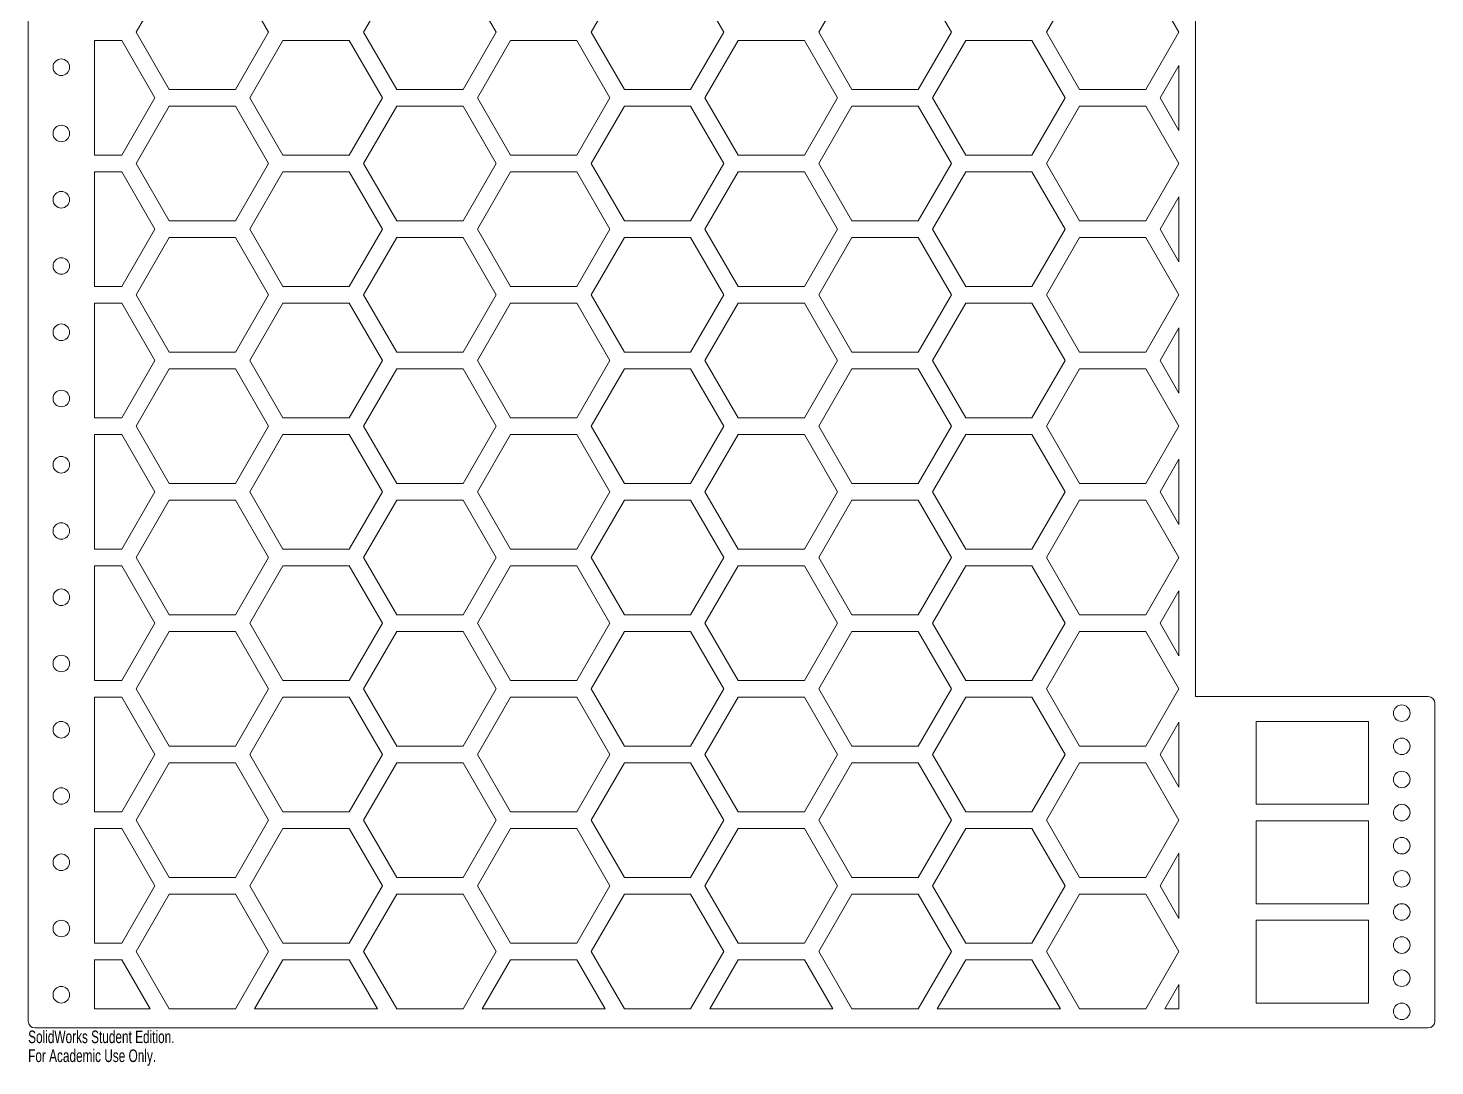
# Model space of a CAD drawing. Header units: inches. Extents: x -7.6 to 13.6, y -28 to 4.5.
# Drawn here: x -7.59 to 13.64, y -28.03 to -12.37 of the extents above; entities that cross this region are included whole.
import ezdxf

# ---------------------------------------------------------------- set-up
doc = ezdxf.new("R2010")
doc.units = ezdxf.units.IN
doc.header["$MEASUREMENT"] = 0
doc.styles.add('SLDTEXTSTYLE0', font='TXT', dxfattribs={"width": 0.7})

msp = doc.modelspace()

# ---------------------------------------------------------------- linework, layer by layer
at = {"color": 7, "linetype": 'Continuous', "lineweight": 15}
for p, q in [((-7.585, -27.357), (-7.585, 4.443)), ((10.025, -0.457), (10.025, -22.457)), ((-5.457, -11.563), (-5.957, -12.429)), ((-3.957, -12.429), (-4.457, -11.563)), ((-2.024, -11.563), (-2.524, -12.429)), ((-0.524, -12.429), (-1.024, -11.563)), ((1.409, -11.563), (0.909, -12.429)), ((2.909, -12.429), (2.409, -11.563)), ((4.842, -11.563), (4.342, -12.429)), ((6.342, -12.429), (5.842, -11.563)), ((8.275, -11.563), (7.775, -12.429)), ((9.775, -12.429), (9.275, -11.563)), ((-5.957, -12.429), (-5.457, -13.295)), ((-4.457, -13.295), (-3.957, -12.429)), ((-2.524, -12.429), (-2.024, -13.295)), ((-1.024, -13.295), (-0.524, -12.429)), ((0.909, -12.429), (1.409, -13.295)), ((2.409, -13.295), (2.909, -12.429)), ((4.342, -12.429), (4.842, -13.295)), ((5.842, -13.295), (6.342, -12.429)), ((7.775, -12.429), (8.275, -13.295)), ((9.275, -13.295), (9.775, -12.429)), ((-6.174, -12.554), (-6.585, -12.554)), ((-6.585, -14.286), (-6.585, -12.554)), ((-5.674, -13.42), (-6.174, -12.554)), ((-3.741, -12.554), (-4.241, -13.42)), ((-2.741, -12.554), (-3.741, -12.554)), ((-2.241, -13.42), (-2.741, -12.554)), ((-0.308, -12.554), (-0.808, -13.42)), ((0.692, -12.554), (-0.308, -12.554)), ((1.192, -13.42), (0.692, -12.554)), ((3.125, -12.554), (2.625, -13.42)), ((4.125, -12.554), (3.125, -12.554)), ((4.625, -13.42), (4.125, -12.554)), ((6.558, -12.554), (6.058, -13.42)), ((7.558, -12.554), (6.558, -12.554)), ((8.058, -13.42), (7.558, -12.554)), ((9.775, -12.929), (9.491, -13.42)), ((9.775, -13.911), (9.775, -12.929)), ((-5.457, -13.295), (-4.457, -13.295)), ((-2.024, -13.295), (-1.024, -13.295)), ((1.409, -13.295), (2.409, -13.295)), ((4.842, -13.295), (5.842, -13.295)), ((8.275, -13.295), (9.275, -13.295)), ((-6.174, -14.286), (-5.674, -13.42)), ((-5.457, -13.545), (-5.957, -14.411)), ((-4.457, -13.545), (-5.457, -13.545)), ((-3.957, -14.411), (-4.457, -13.545)), ((-4.241, -13.42), (-3.741, -14.286)), ((-2.741, -14.286), (-2.241, -13.42)), ((-2.024, -13.545), (-2.524, -14.411)), ((-1.024, -13.545), (-2.024, -13.545)), ((-0.524, -14.411), (-1.024, -13.545)), ((-0.808, -13.42), (-0.308, -14.286)), ((0.692, -14.286), (1.192, -13.42)), ((1.409, -13.545), (0.909, -14.411)), ((2.409, -13.545), (1.409, -13.545)), ((2.909, -14.411), (2.409, -13.545)), ((2.625, -13.42), (3.125, -14.286)), ((4.125, -14.286), (4.625, -13.42)), ((4.842, -13.545), (4.342, -14.411)), ((5.842, -13.545), (4.842, -13.545)), ((6.342, -14.411), (5.842, -13.545)), ((6.058, -13.42), (6.558, -14.286)), ((7.558, -14.286), (8.058, -13.42)), ((8.275, -13.545), (7.775, -14.411)), ((9.275, -13.545), (8.275, -13.545)), ((9.775, -14.411), (9.275, -13.545)), ((9.491, -13.42), (9.775, -13.911)), ((-6.585, -14.286), (-6.174, -14.286)), ((-5.957, -14.411), (-5.457, -15.277)), ((-4.457, -15.277), (-3.957, -14.411)), ((-3.741, -14.286), (-2.741, -14.286)), ((-2.524, -14.411), (-2.024, -15.277)), ((-1.024, -15.277), (-0.524, -14.411)), ((-0.308, -14.286), (0.692, -14.286)), ((0.909, -14.411), (1.409, -15.277)), ((2.409, -15.277), (2.909, -14.411)), ((3.125, -14.286), (4.125, -14.286)), ((4.342, -14.411), (4.842, -15.277)), ((5.842, -15.277), (6.342, -14.411)), ((6.558, -14.286), (7.558, -14.286)), ((7.775, -14.411), (8.275, -15.277)), ((9.275, -15.277), (9.775, -14.411)), ((-6.174, -14.536), (-6.585, -14.536)), ((-6.585, -16.268), (-6.585, -14.536)), ((-5.674, -15.402), (-6.174, -14.536)), ((-3.741, -14.536), (-4.241, -15.402)), ((-2.741, -14.536), (-3.741, -14.536)), ((-2.241, -15.402), (-2.741, -14.536)), ((-0.308, -14.536), (-0.808, -15.402)), ((0.692, -14.536), (-0.308, -14.536)), ((1.192, -15.402), (0.692, -14.536)), ((3.125, -14.536), (2.625, -15.402)), ((4.125, -14.536), (3.125, -14.536)), ((4.625, -15.402), (4.125, -14.536)), ((6.558, -14.536), (6.058, -15.402)), ((7.558, -14.536), (6.558, -14.536)), ((8.058, -15.402), (7.558, -14.536)), ((9.775, -14.911), (9.491, -15.402)), ((9.775, -15.893), (9.775, -14.911)), ((-5.457, -15.277), (-4.457, -15.277)), ((-2.024, -15.277), (-1.024, -15.277)), ((1.409, -15.277), (2.409, -15.277)), ((4.842, -15.277), (5.842, -15.277)), ((8.275, -15.277), (9.275, -15.277)), ((-6.174, -16.268), (-5.674, -15.402)), ((-4.241, -15.402), (-3.741, -16.268)), ((-2.741, -16.268), (-2.241, -15.402)), ((-0.808, -15.402), (-0.308, -16.268)), ((0.692, -16.268), (1.192, -15.402)), ((2.625, -15.402), (3.125, -16.268)), ((4.125, -16.268), (4.625, -15.402)), ((6.058, -15.402), (6.558, -16.268)), ((7.558, -16.268), (8.058, -15.402)), ((9.491, -15.402), (9.775, -15.893)), ((-5.457, -15.527), (-5.957, -16.393)), ((-4.457, -15.527), (-5.457, -15.527)), ((-3.957, -16.393), (-4.457, -15.527)), ((-2.024, -15.527), (-2.524, -16.393)), ((-1.024, -15.527), (-2.024, -15.527)), ((-0.524, -16.393), (-1.024, -15.527)), ((1.409, -15.527), (0.909, -16.393)), ((2.409, -15.527), (1.409, -15.527)), ((2.909, -16.393), (2.409, -15.527)), ((4.842, -15.527), (4.342, -16.393)), ((5.842, -15.527), (4.842, -15.527)), ((6.342, -16.393), (5.842, -15.527)), ((8.275, -15.527), (7.775, -16.393)), ((9.275, -15.527), (8.275, -15.527)), ((9.775, -16.393), (9.275, -15.527)), ((-6.585, -16.268), (-6.174, -16.268)), ((-3.741, -16.268), (-2.741, -16.268)), ((-0.308, -16.268), (0.692, -16.268)), ((3.125, -16.268), (4.125, -16.268)), ((6.558, -16.268), (7.558, -16.268)), ((-6.174, -16.518), (-6.585, -16.518)), ((-6.585, -18.25), (-6.585, -16.518)), ((-5.674, -17.384), (-6.174, -16.518)), ((-5.957, -16.393), (-5.457, -17.259)), ((-4.457, -17.259), (-3.957, -16.393)), ((-3.741, -16.518), (-4.241, -17.384)), ((-2.741, -16.518), (-3.741, -16.518)), ((-2.241, -17.384), (-2.741, -16.518)), ((-2.524, -16.393), (-2.024, -17.259)), ((-1.024, -17.259), (-0.524, -16.393)), ((-0.308, -16.518), (-0.808, -17.384)), ((0.692, -16.518), (-0.308, -16.518)), ((1.192, -17.384), (0.692, -16.518)), ((0.909, -16.393), (1.409, -17.259)), ((2.409, -17.259), (2.909, -16.393)), ((3.125, -16.518), (2.625, -17.384)), ((4.125, -16.518), (3.125, -16.518)), ((4.625, -17.384), (4.125, -16.518)), ((4.342, -16.393), (4.842, -17.259)), ((5.842, -17.259), (6.342, -16.393)), ((6.558, -16.518), (6.058, -17.384)), ((7.558, -16.518), (6.558, -16.518)), ((8.058, -17.384), (7.558, -16.518)), ((7.775, -16.393), (8.275, -17.259)), ((9.275, -17.259), (9.775, -16.393)), ((9.775, -16.893), (9.491, -17.384)), ((9.775, -17.875), (9.775, -16.893)), ((-6.174, -18.25), (-5.674, -17.384)), ((-5.457, -17.259), (-4.457, -17.259)), ((-4.241, -17.384), (-3.741, -18.25)), ((-2.741, -18.25), (-2.241, -17.384)), ((-2.024, -17.259), (-1.024, -17.259)), ((-0.808, -17.384), (-0.308, -18.25)), ((0.692, -18.25), (1.192, -17.384)), ((1.409, -17.259), (2.409, -17.259)), ((2.625, -17.384), (3.125, -18.25)), ((4.125, -18.25), (4.625, -17.384)), ((4.842, -17.259), (5.842, -17.259)), ((6.058, -17.384), (6.558, -18.25)), ((7.558, -18.25), (8.058, -17.384)), ((8.275, -17.259), (9.275, -17.259)), ((9.491, -17.384), (9.775, -17.875)), ((-5.457, -17.509), (-5.957, -18.375)), ((-4.457, -17.509), (-5.457, -17.509)), ((-3.957, -18.375), (-4.457, -17.509)), ((-2.024, -17.509), (-2.524, -18.375)), ((-1.024, -17.509), (-2.024, -17.509)), ((-0.524, -18.375), (-1.024, -17.509)), ((1.409, -17.509), (0.909, -18.375)), ((2.409, -17.509), (1.409, -17.509)), ((2.909, -18.375), (2.409, -17.509)), ((4.842, -17.509), (4.342, -18.375)), ((5.842, -17.509), (4.842, -17.509)), ((6.342, -18.375), (5.842, -17.509)), ((8.275, -17.509), (7.775, -18.375)), ((9.275, -17.509), (8.275, -17.509)), ((9.775, -18.375), (9.275, -17.509)), ((-6.585, -18.25), (-6.174, -18.25)), ((-5.957, -18.375), (-5.457, -19.242)), ((-4.457, -19.242), (-3.957, -18.375)), ((-3.741, -18.25), (-2.741, -18.25)), ((-2.524, -18.375), (-2.024, -19.242)), ((-1.024, -19.242), (-0.524, -18.375)), ((-0.308, -18.25), (0.692, -18.25)), ((0.909, -18.375), (1.409, -19.242)), ((2.409, -19.242), (2.909, -18.375)), ((3.125, -18.25), (4.125, -18.25)), ((4.342, -18.375), (4.842, -19.242)), ((5.842, -19.242), (6.342, -18.375)), ((6.558, -18.25), (7.558, -18.25)), ((7.775, -18.375), (8.275, -19.242)), ((9.275, -19.242), (9.775, -18.375)), ((-6.174, -18.5), (-6.585, -18.5)), ((-6.585, -20.233), (-6.585, -18.5)), ((-5.674, -19.367), (-6.174, -18.5)), ((-3.741, -18.5), (-4.241, -19.367)), ((-2.741, -18.5), (-3.741, -18.5)), ((-2.241, -19.367), (-2.741, -18.5)), ((-0.308, -18.5), (-0.808, -19.367)), ((0.692, -18.5), (-0.308, -18.5)), ((1.192, -19.367), (0.692, -18.5)), ((3.125, -18.5), (2.625, -19.367)), ((4.125, -18.5), (3.125, -18.5)), ((4.625, -19.367), (4.125, -18.5)), ((6.558, -18.5), (6.058, -19.367)), ((7.558, -18.5), (6.558, -18.5)), ((8.058, -19.367), (7.558, -18.5)), ((9.775, -18.875), (9.491, -19.367)), ((9.775, -19.858), (9.775, -18.875)), ((-5.457, -19.242), (-4.457, -19.242)), ((-2.024, -19.242), (-1.024, -19.242)), ((1.409, -19.242), (2.409, -19.242)), ((4.842, -19.242), (5.842, -19.242)), ((8.275, -19.242), (9.275, -19.242)), ((-6.174, -20.233), (-5.674, -19.367)), ((-5.457, -19.492), (-5.957, -20.358)), ((-4.457, -19.492), (-5.457, -19.492)), ((-3.957, -20.358), (-4.457, -19.492)), ((-4.241, -19.367), (-3.741, -20.233)), ((-2.741, -20.233), (-2.241, -19.367)), ((-2.024, -19.492), (-2.524, -20.358)), ((-1.024, -19.492), (-2.024, -19.492)), ((-0.524, -20.358), (-1.024, -19.492)), ((-0.808, -19.367), (-0.308, -20.233)), ((0.692, -20.233), (1.192, -19.367)), ((1.409, -19.492), (0.909, -20.358)), ((2.409, -19.492), (1.409, -19.492)), ((2.909, -20.358), (2.409, -19.492)), ((2.625, -19.367), (3.125, -20.233)), ((4.125, -20.233), (4.625, -19.367)), ((4.842, -19.492), (4.342, -20.358)), ((5.842, -19.492), (4.842, -19.492)), ((6.342, -20.358), (5.842, -19.492)), ((6.058, -19.367), (6.558, -20.233)), ((7.558, -20.233), (8.058, -19.367)), ((8.275, -19.492), (7.775, -20.358)), ((9.275, -19.492), (8.275, -19.492)), ((9.775, -20.358), (9.275, -19.492)), ((9.491, -19.367), (9.775, -19.858)), ((-6.585, -20.233), (-6.174, -20.233)), ((-5.957, -20.358), (-5.457, -21.224)), ((-4.457, -21.224), (-3.957, -20.358)), ((-3.741, -20.233), (-2.741, -20.233)), ((-2.524, -20.358), (-2.024, -21.224)), ((-1.024, -21.224), (-0.524, -20.358)), ((-0.308, -20.233), (0.692, -20.233)), ((0.909, -20.358), (1.409, -21.224)), ((2.409, -21.224), (2.909, -20.358)), ((3.125, -20.233), (4.125, -20.233)), ((4.342, -20.358), (4.842, -21.224)), ((5.842, -21.224), (6.342, -20.358)), ((6.558, -20.233), (7.558, -20.233)), ((7.775, -20.358), (8.275, -21.224)), ((9.275, -21.224), (9.775, -20.358)), ((-6.174, -20.483), (-6.585, -20.483)), ((-6.585, -22.215), (-6.585, -20.483)), ((-5.674, -21.349), (-6.174, -20.483)), ((-3.741, -20.483), (-4.241, -21.349)), ((-2.741, -20.483), (-3.741, -20.483)), ((-2.241, -21.349), (-2.741, -20.483)), ((-0.308, -20.483), (-0.808, -21.349)), ((0.692, -20.483), (-0.308, -20.483)), ((1.192, -21.349), (0.692, -20.483)), ((3.125, -20.483), (2.625, -21.349)), ((4.125, -20.483), (3.125, -20.483)), ((4.625, -21.349), (4.125, -20.483)), ((6.558, -20.483), (6.058, -21.349)), ((7.558, -20.483), (6.558, -20.483)), ((8.058, -21.349), (7.558, -20.483)), ((9.775, -20.858), (9.491, -21.349)), ((9.775, -21.84), (9.775, -20.858)), ((-6.174, -22.215), (-5.674, -21.349)), ((-5.457, -21.224), (-4.457, -21.224)), ((-4.241, -21.349), (-3.741, -22.215)), ((-2.741, -22.215), (-2.241, -21.349)), ((-2.024, -21.224), (-1.024, -21.224)), ((-0.808, -21.349), (-0.308, -22.215)), ((0.692, -22.215), (1.192, -21.349)), ((1.409, -21.224), (2.409, -21.224)), ((2.625, -21.349), (3.125, -22.215)), ((4.125, -22.215), (4.625, -21.349)), ((4.842, -21.224), (5.842, -21.224)), ((6.058, -21.349), (6.558, -22.215)), ((7.558, -22.215), (8.058, -21.349)), ((8.275, -21.224), (9.275, -21.224)), ((9.491, -21.349), (9.775, -21.84)), ((-5.457, -21.474), (-5.957, -22.34)), ((-4.457, -21.474), (-5.457, -21.474)), ((-3.957, -22.34), (-4.457, -21.474)), ((-2.024, -21.474), (-2.524, -22.34)), ((-1.024, -21.474), (-2.024, -21.474)), ((-0.524, -22.34), (-1.024, -21.474)), ((1.409, -21.474), (0.909, -22.34)), ((2.409, -21.474), (1.409, -21.474)), ((2.909, -22.34), (2.409, -21.474)), ((4.842, -21.474), (4.342, -22.34)), ((5.842, -21.474), (4.842, -21.474)), ((6.342, -22.34), (5.842, -21.474)), ((8.275, -21.474), (7.775, -22.34)), ((9.275, -21.474), (8.275, -21.474)), ((9.775, -22.34), (9.275, -21.474)), ((-6.585, -22.215), (-6.174, -22.215)), ((-3.741, -22.215), (-2.741, -22.215)), ((-0.308, -22.215), (0.692, -22.215)), ((3.125, -22.215), (4.125, -22.215)), ((6.558, -22.215), (7.558, -22.215)), ((-6.174, -22.465), (-6.585, -22.465)), ((-6.585, -24.197), (-6.585, -22.465)), ((-5.674, -23.331), (-6.174, -22.465)), ((-5.957, -22.34), (-5.457, -23.206)), ((-4.457, -23.206), (-3.957, -22.34)), ((-3.741, -22.465), (-4.241, -23.331)), ((-2.741, -22.465), (-3.741, -22.465)), ((-2.241, -23.331), (-2.741, -22.465)), ((-2.524, -22.34), (-2.024, -23.206)), ((-1.024, -23.206), (-0.524, -22.34)), ((-0.308, -22.465), (-0.808, -23.331)), ((0.692, -22.465), (-0.308, -22.465)), ((1.192, -23.331), (0.692, -22.465)), ((0.909, -22.34), (1.409, -23.206)), ((2.409, -23.206), (2.909, -22.34)), ((3.125, -22.465), (2.625, -23.331)), ((4.125, -22.465), (3.125, -22.465)), ((4.625, -23.331), (4.125, -22.465)), ((4.342, -22.34), (4.842, -23.206)), ((5.842, -23.206), (6.342, -22.34)), ((6.558, -22.465), (6.058, -23.331)), ((7.558, -22.465), (6.558, -22.465)), ((8.058, -23.331), (7.558, -22.465)), ((7.775, -22.34), (8.275, -23.206)), ((9.275, -23.206), (9.775, -22.34)), ((10.025, -22.457), (13.536, -22.457)), ((13.636, -27.357), (13.636, -22.557)), ((9.775, -22.84), (9.491, -23.331)), ((9.775, -23.822), (9.775, -22.84)), ((12.636, -22.832), (10.942, -22.832)), ((10.942, -22.832), (10.942, -24.082)), ((12.636, -24.082), (12.636, -22.832)), ((-6.174, -24.197), (-5.674, -23.331)), ((-5.457, -23.206), (-4.457, -23.206)), ((-4.241, -23.331), (-3.741, -24.197)), ((-2.741, -24.197), (-2.241, -23.331)), ((-2.024, -23.206), (-1.024, -23.206)), ((-0.808, -23.331), (-0.308, -24.197)), ((0.692, -24.197), (1.192, -23.331)), ((1.409, -23.206), (2.409, -23.206)), ((2.625, -23.331), (3.125, -24.197)), ((4.125, -24.197), (4.625, -23.331)), ((4.842, -23.206), (5.842, -23.206)), ((6.058, -23.331), (6.558, -24.197)), ((7.558, -24.197), (8.058, -23.331)), ((8.275, -23.206), (9.275, -23.206)), ((9.491, -23.331), (9.775, -23.822)), ((-5.457, -23.456), (-5.957, -24.322)), ((-4.457, -23.456), (-5.457, -23.456)), ((-3.957, -24.322), (-4.457, -23.456)), ((-2.024, -23.456), (-2.524, -24.322)), ((-1.024, -23.456), (-2.024, -23.456)), ((-0.524, -24.322), (-1.024, -23.456)), ((1.409, -23.456), (0.909, -24.322)), ((2.409, -23.456), (1.409, -23.456)), ((2.909, -24.322), (2.409, -23.456)), ((4.842, -23.456), (4.342, -24.322)), ((5.842, -23.456), (4.842, -23.456)), ((6.342, -24.322), (5.842, -23.456)), ((8.275, -23.456), (7.775, -24.322)), ((9.275, -23.456), (8.275, -23.456)), ((9.775, -24.322), (9.275, -23.456)), ((10.942, -24.082), (12.636, -24.082)), ((-6.585, -24.197), (-6.174, -24.197)), ((-5.957, -24.322), (-5.457, -25.188)), ((-4.457, -25.188), (-3.957, -24.322)), ((-3.741, -24.197), (-2.741, -24.197)), ((-2.524, -24.322), (-2.024, -25.188)), ((-1.024, -25.188), (-0.524, -24.322)), ((-0.308, -24.197), (0.692, -24.197)), ((0.909, -24.322), (1.409, -25.188)), ((2.409, -25.188), (2.909, -24.322)), ((3.125, -24.197), (4.125, -24.197)), ((4.342, -24.322), (4.842, -25.188)), ((5.842, -25.188), (6.342, -24.322)), ((6.558, -24.197), (7.558, -24.197)), ((7.775, -24.322), (8.275, -25.188)), ((9.275, -25.188), (9.775, -24.322)), ((12.636, -24.332), (10.942, -24.332)), ((10.942, -24.332), (10.942, -25.582)), ((12.636, -25.582), (12.636, -24.332)), ((-6.174, -24.447), (-6.585, -24.447)), ((-6.585, -26.179), (-6.585, -24.447)), ((-5.674, -25.313), (-6.174, -24.447)), ((-3.741, -24.447), (-4.241, -25.313)), ((-2.741, -24.447), (-3.741, -24.447)), ((-2.241, -25.313), (-2.741, -24.447)), ((-0.308, -24.447), (-0.808, -25.313)), ((0.692, -24.447), (-0.308, -24.447)), ((1.192, -25.313), (0.692, -24.447)), ((3.125, -24.447), (2.625, -25.313)), ((4.125, -24.447), (3.125, -24.447)), ((4.625, -25.313), (4.125, -24.447)), ((6.558, -24.447), (6.058, -25.313)), ((7.558, -24.447), (6.558, -24.447)), ((8.058, -25.313), (7.558, -24.447)), ((9.775, -24.822), (9.491, -25.313)), ((9.775, -25.804), (9.775, -24.822)), ((-5.457, -25.188), (-4.457, -25.188)), ((-2.024, -25.188), (-1.024, -25.188)), ((1.409, -25.188), (2.409, -25.188)), ((4.842, -25.188), (5.842, -25.188)), ((8.275, -25.188), (9.275, -25.188)), ((-6.174, -26.179), (-5.674, -25.313)), ((-5.457, -25.438), (-5.957, -26.304)), ((-4.457, -25.438), (-5.457, -25.438)), ((-3.957, -26.304), (-4.457, -25.438)), ((-4.241, -25.313), (-3.741, -26.179)), ((-2.741, -26.179), (-2.241, -25.313)), ((-2.024, -25.438), (-2.524, -26.304)), ((-1.024, -25.438), (-2.024, -25.438)), ((-0.524, -26.304), (-1.024, -25.438)), ((-0.808, -25.313), (-0.308, -26.179)), ((0.692, -26.179), (1.192, -25.313)), ((1.409, -25.438), (0.909, -26.304)), ((2.409, -25.438), (1.409, -25.438)), ((2.909, -26.304), (2.409, -25.438)), ((2.625, -25.313), (3.125, -26.179)), ((4.125, -26.179), (4.625, -25.313)), ((4.842, -25.438), (4.342, -26.304)), ((5.842, -25.438), (4.842, -25.438)), ((6.342, -26.304), (5.842, -25.438)), ((6.058, -25.313), (6.558, -26.179)), ((7.558, -26.179), (8.058, -25.313)), ((8.275, -25.438), (7.775, -26.304)), ((9.275, -25.438), (8.275, -25.438)), ((9.775, -26.304), (9.275, -25.438)), ((9.491, -25.313), (9.775, -25.804)), ((10.942, -25.582), (12.636, -25.582)), ((12.636, -25.832), (10.942, -25.832)), ((10.942, -25.832), (10.942, -27.082)), ((12.636, -27.082), (12.636, -25.832)), ((-6.585, -26.179), (-6.174, -26.179)), ((-5.957, -26.304), (-5.457, -27.17)), ((-4.457, -27.17), (-3.957, -26.304)), ((-3.741, -26.179), (-2.741, -26.179)), ((-2.524, -26.304), (-2.024, -27.17)), ((-1.024, -27.17), (-0.524, -26.304)), ((-0.308, -26.179), (0.692, -26.179)), ((0.909, -26.304), (1.409, -27.17)), ((2.409, -27.17), (2.909, -26.304)), ((3.125, -26.179), (4.125, -26.179)), ((4.342, -26.304), (4.842, -27.17)), ((5.842, -27.17), (6.342, -26.304)), ((6.558, -26.179), (7.558, -26.179)), ((7.775, -26.304), (8.275, -27.17)), ((9.275, -27.17), (9.775, -26.304)), ((-6.174, -26.429), (-6.585, -26.429)), ((-6.585, -27.17), (-6.585, -26.429)), ((-5.746, -27.17), (-6.174, -26.429)), ((-3.741, -26.429), (-4.169, -27.17)), ((-2.741, -26.429), (-3.741, -26.429)), ((-2.313, -27.17), (-2.741, -26.429)), ((-0.308, -26.429), (-0.736, -27.17)), ((0.692, -26.429), (-0.308, -26.429)), ((1.12, -27.17), (0.692, -26.429)), ((3.125, -26.429), (2.697, -27.17)), ((4.125, -26.429), (3.125, -26.429)), ((4.553, -27.17), (4.125, -26.429)), ((6.558, -26.429), (6.13, -27.17)), ((7.558, -26.429), (6.558, -26.429)), ((7.986, -27.17), (7.558, -26.429)), ((9.775, -26.804), (9.563, -27.17)), ((9.775, -27.17), (9.775, -26.804)), ((10.942, -27.082), (12.636, -27.082)), ((-6.585, -27.17), (-5.746, -27.17)), ((-5.457, -27.17), (-4.457, -27.17)), ((-4.169, -27.17), (-2.313, -27.17)), ((-2.024, -27.17), (-1.024, -27.17)), ((-0.736, -27.17), (1.12, -27.17)), ((1.409, -27.17), (2.409, -27.17)), ((2.697, -27.17), (4.553, -27.17)), ((4.842, -27.17), (5.842, -27.17)), ((6.13, -27.17), (7.986, -27.17)), ((8.275, -27.17), (9.275, -27.17)), ((9.563, -27.17), (9.775, -27.17)), ((-7.485, -27.457), (13.536, -27.457))]:
    msp.add_line(p, q, dxfattribs=at)
for centre in [(-7.085, -12.957), (-7.085, -13.957), (-7.085, -14.957), (-7.085, -15.957), (-7.085, -16.957), (-7.085, -17.957), (-7.085, -18.957), (-7.085, -19.957), (-7.085, -20.957), (-7.085, -21.957), (13.136, -22.707), (-7.085, -22.957), (13.136, -23.207), (13.136, -23.707), (-7.085, -23.957), (13.136, -24.207), (13.136, -24.707), (-7.085, -24.957), (13.136, -25.207), (13.136, -25.707), (-7.085, -25.957), (13.136, -26.207), (13.136, -26.707), (-7.085, -26.957), (13.136, -27.207)]:
    msp.add_circle(centre, 0.125, dxfattribs=at)
for centre, start, end in [((13.536, -22.557), 0, 90), ((-7.485, -27.357), 180, 270), ((13.536, -27.357), 270, 360)]:
    msp.add_arc(centre, 0.1, start, end, dxfattribs=at)

# ---------------------------------------------------------------- texts
at = {"color": 7, "linetype": 'Continuous', "char_height": 0.1903, "attachment_point": 1, "style": 'SLDTEXTSTYLE0'}
for s, insert in [('SolidWorks Student Edition.', (-7.585, -27.497)), ('For Academic Use Only.', (-7.585, -27.782))]:
    msp.add_mtext(s, dxfattribs=dict(at, insert=insert))

doc.saveas('drawing.dxf')
